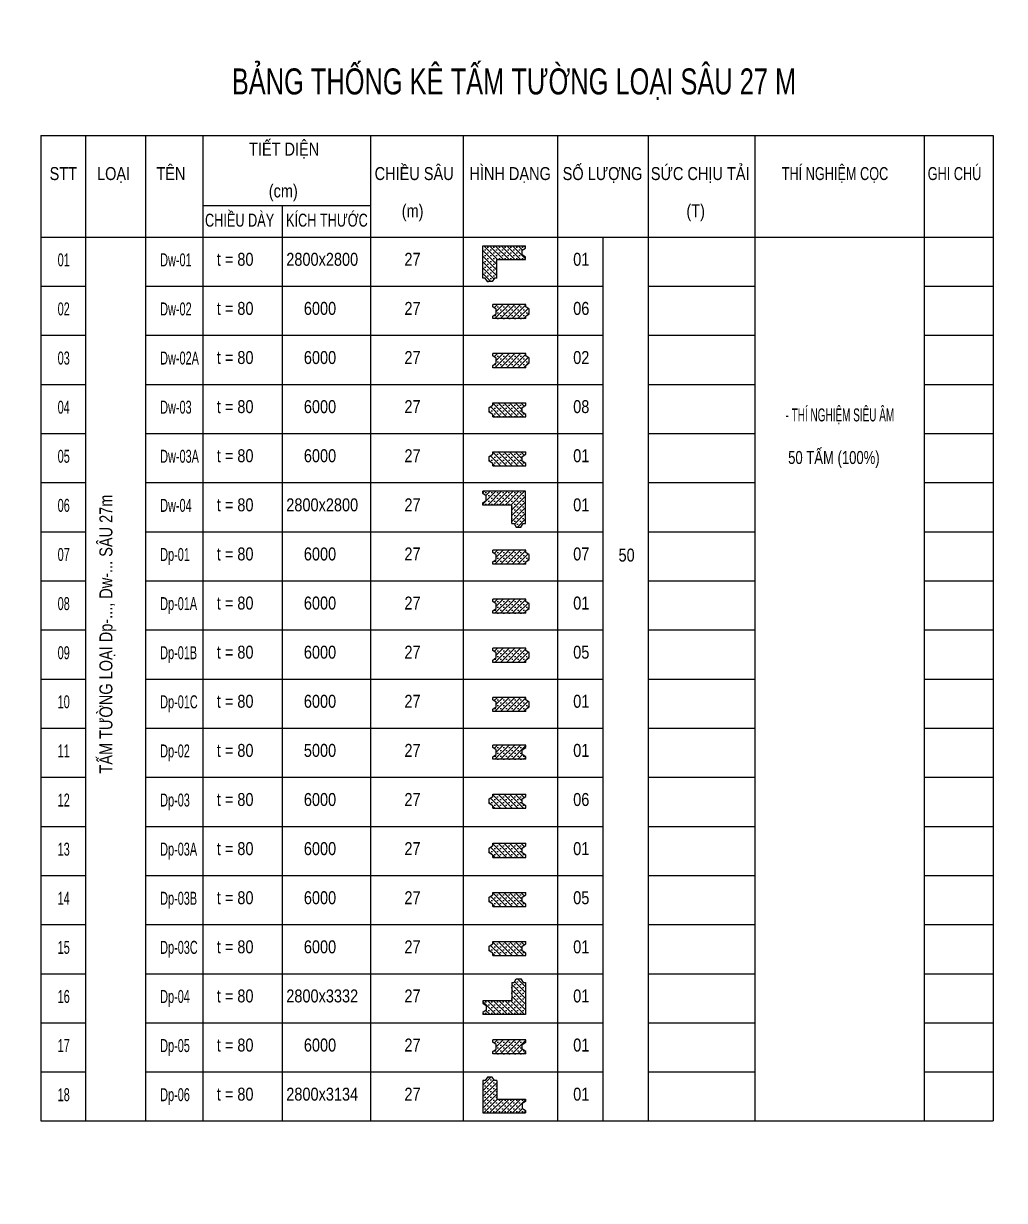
# Model space of a CAD drawing. Extents: x -492186 to -87117, y -344848 to 147457.
# Drawn here: x -463923 to -426171, y 78619 to 123928 of the extents above; entities that cross this region are included whole.
import ezdxf
from ezdxf.enums import TextEntityAlignment as Align

# ---------------------------------------------------------------- set-up
doc = ezdxf.new("R2010")
doc.units = 0
doc.header["$LTSCALE"] = 250
doc.header["$MEASUREMENT"] = 0
doc.layers.get('0').update_dxf_attribs({"linetype": 'CONTINUOUS'})
doc.layers.get('Defpoints').update_dxf_attribs({"linetype": 'CONTINUOUS'})
for name, color, linetype in [('CDC.02.DIM', 1, 'CONTINUOUS'), ('CDC.03.BORDER', 3, 'CONTINUOUS'), ('CDC.06.TEXT', 2, 'CONTINUOUS'), ('CDC.10.HATCH', 9, 'CONTINUOUS')]:
    doc.layers.add(name, color=color, linetype=linetype)
doc.styles.add('arial', font='arial.ttf', dxfattribs={"width": 0.7})
doc.styles.get("Standard").update_dxf_attribs({"font": 'arial.ttf', "width": 0.7})
doc.dimstyles.new('DIM 200', dxfattribs={"dimscale": 200, "dimtxt": 2.5, "dimasz": 1, "dimexe": 1, "dimexo": 0, "dimgap": 1, "dimtad": 1, "dimdec": 0, "dimdsep": 46, "dimtxsty": 'arial', "dimblk": 'ARCHTICK', "dimcen": 1, "dimdle": 1, "dimclrd": 256, "dimclre": 256, "dimclrt": 2, "dimadec": 0, "dimazin": 0, "dimtfac": 0.00072, "dimtdec": 0, "dimtix": 1, "dimtmove": 2, "dimatfit": 3, "dimldrblk": 'ARCHTICK', "dimfxl": 1, "dimtolj": 1, "dimlwd": -1, "dimlwe": -1, "dimarcsym": 1})

# ---------------------------------------------------------------- blocks, each defined once
blk = doc.blocks.new('_ARCHTICK')
at = {"color": 0, "linetype": 'ByBlock', "const_width": 0.15}
blk.add_lwpolyline([(-0.5, -0.5), (0.5, 0.5)], dxfattribs=at)
blk = doc.blocks.new('*D96')
at = {"layer": 'CDC.02.DIM', "transparency": 16777216}
blk.add_arc((-471290, 63162), 2865, 360, 88.8685, dxfattribs=at)
at = {"layer": 'Defpoints', "color": 0, "transparency": 16777216}
for p in [(-470019, 127542), (-468799, 64578), (-471290, 63162), (-471290, 63162), (-389409, 63162)]:
    blk.add_point(p, dxfattribs=at)
at = {"layer": 'CDC.02.DIM', "transparency": 16777216, "xscale": 200, "yscale": 200, "zscale": 200}
for p, rotation in [((-471234, 66027), 178.8684775686129), ((-468425, 63162), 269.9999999999999)]:
    blk.add_blockref('_ARCHTICK', p, dxfattribs=dict(at, rotation=rotation))
at = {"layer": 'CDC.02.DIM', "color": 2, "transparency": 16777216, "insert": (-468919, 65486), "char_height": 500, "attachment_point": 5, "rotation": 314.4342, "style": 'arial'}
blk.add_mtext('\\A1;89°', dxfattribs=at)
blk = doc.blocks.new('*D97')
at = {"layer": 'CDC.02.DIM', "transparency": 16777216}
blk.add_arc((-389409, 63162), 3336, 94.6906, 180, dxfattribs=at)
at = {"layer": 'Defpoints', "color": 0, "transparency": 16777216}
for p in [(-395171, 133393), (-391232, 65956), (-471290, 63162), (-389409, 63162), (-389409, 63162)]:
    blk.add_point(p, dxfattribs=at)
at = {"layer": 'CDC.02.DIM', "transparency": 16777216, "xscale": 200, "yscale": 200, "zscale": 200}
for p, rotation in [((-389682, 66487), 4.690567817861879), ((-392745, 63162), 270)]:
    blk.add_blockref('_ARCHTICK', p, dxfattribs=dict(at, rotation=rotation))
at = {"layer": 'CDC.02.DIM', "color": 2, "transparency": 16777216, "insert": (-392198, 65731), "char_height": 500, "attachment_point": 5, "rotation": 47.3453, "style": 'arial'}
blk.add_mtext('\\A1;85°', dxfattribs=at)
blk = doc.blocks.new('*D99')
at = {"layer": 'CDC.02.DIM', "transparency": 16777216}
blk.add_arc((-470019, 127542), 3222, 268.8685, 4.4695, dxfattribs=at)
at = {"layer": 'Defpoints', "color": 0, "transparency": 16777216}
for p in [(-395171, 133393), (-470019, 127542), (-470019, 127542), (-468372, 124773), (-471290, 63162)]:
    blk.add_point(p, dxfattribs=at)
at = {"layer": 'CDC.02.DIM', "transparency": 16777216, "xscale": 200, "yscale": 200, "zscale": 200}
for p, rotation in [((-466806, 127793), 94.46948062370781), ((-470082, 124321), 178.8684775686129)]:
    blk.add_blockref('_ARCHTICK', p, dxfattribs=dict(at, rotation=rotation))
at = {"layer": 'CDC.02.DIM', "color": 2, "transparency": 16777216, "insert": (-468006, 125643), "char_height": 500, "attachment_point": 5, "rotation": 46.669, "style": 'arial'}
blk.add_mtext('\\A1;96°', dxfattribs=at)

msp = doc.modelspace()

# ---------------------------------------------------------------- hatches: boundary and pattern name
at = {"layer": 'CDC.10.HATCH'}
h = msp.add_hatch(dxfattribs=at)
h.set_pattern_fill('SACNCR', color=256, scale=1666.666667, style=0)
h.set_pattern_definition([(135, (-9851.5, 103723.3), (110.485435, 110.485435), []), (135, (-9961.99, 103723.3), (110.485435, 110.485435), [0, -156.25])])
h.paths.add_polyline_path([(-444690.3, 115375.5), (-444601.4, 115375.5), (-444601.4, 115286.6), (-444690.3, 115227.3)])
h.paths.add_polyline_path([(-444913, 115375.5), (-444690.3, 115375.5), (-444690.3, 115227.3), (-444734.7, 115197.7), (-444734.7, 115108.8), (-444913, 115108.8)])
h.paths.add_polyline_path([(-444913, 115108.8), (-444734.7, 115108.8), (-444734.7, 115019.9), (-444690.3, 114990.3), (-444690.3, 114842.1), (-444913, 114842.1)])
h.paths.add_polyline_path([(-444690.3, 114990.3), (-444601.4, 114931), (-444601.4, 114842.1), (-444690.3, 114842.1)])
h.paths.add_polyline_path([(-445801.4, 115375.5), (-444913, 115375.5), (-444913, 115108.8), (-445801.4, 115108.8)])
h.paths.add_polyline_path([(-445801.4, 115108.8), (-444913, 115108.8), (-444913, 114842.1), (-445712.7, 114842.1), (-445712.7, 114131), (-445801.6, 114131), (-445890.5, 113997.7), (-446023.6, 113997.7), (-446023.6, 114886.6), (-445801.4, 114886.6)])
h.paths.add_polyline_path([(-446023.6, 115108.8), (-445801.4, 115108.8), (-445801.4, 114886.6), (-446023.6, 114886.6)])
h.paths.add_polyline_path([(-446023.6, 115331), (-445979.2, 115331), (-445979.2, 115375.5), (-445801.4, 115375.5), (-445801.4, 115108.8), (-446023.6, 115108.8)])
h.paths.add_polyline_path([(-446246.1, 115375.5), (-446023.6, 115375.5), (-446023.6, 115331), (-446246.1, 115331)])
h.paths.add_polyline_path([(-446023.6, 115375.5), (-445979.2, 115375.5), (-445979.2, 115331), (-446023.6, 115331)])
h.paths.add_polyline_path([(-446246.1, 115331), (-446023.6, 115331), (-446023.6, 115108.8), (-446246.1, 115108.8)])
h.paths.add_polyline_path([(-446246.1, 115108.8), (-446023.6, 115108.8), (-446023.6, 114886.6), (-446246.1, 114886.6)])
h.paths.add_polyline_path([(-446246.1, 114886.6), (-446023.6, 114886.6), (-446023.6, 113997.7), (-446068.3, 113997.7), (-446157.2, 114131), (-446246.1, 114131)])
h = msp.add_hatch(dxfattribs=at)
h.set_pattern_fill('SACNCR', color=256, scale=1666.666667, style=0)
h.set_pattern_definition([(45, (-626197.05, 654.24), (-110.48543, 110.48543), []), (45, (-626086.57, 654.24), (-110.48543, 110.48543), [0, -156.25])])
h.paths.add_polyline_path([(-444458, 112931.8), (-444594, 113022.5), (-444594, 113113.1), (-445863.3, 113113.1), (-445863.3, 113022.5), (-445727.3, 112931.8), (-445727.3, 112750.5), (-445863.3, 112659.8), (-445863.3, 112569.1), (-444594, 112569.1), (-444594, 112659.8), (-444458, 112750.5)])
h = msp.add_hatch(dxfattribs=at)
h.set_pattern_fill('SACNCR', color=256, scale=1666.666667, style=0)
h.set_pattern_definition([(45, (-626197.05, -1236.35), (-110.48543, 110.48543), []), (45, (-626086.57, -1236.35), (-110.48543, 110.48543), [0, -156.25])])
h.paths.add_polyline_path([(-444458, 111041.2), (-444594, 111131.9), (-444594, 111222.5), (-445863.3, 111222.5), (-445863.3, 111131.9), (-445727.3, 111041.2), (-445727.3, 110859.9), (-445863.3, 110769.2), (-445863.3, 110678.5), (-444594, 110678.5), (-444594, 110769.2), (-444458, 110859.9)])
h = msp.add_hatch(dxfattribs=at)
h.set_pattern_fill('SACNCR', color=256, scale=1666.666667, style=0)
h.set_pattern_definition([(135, (-264260.26, -3126.93), (110.48543, 110.48543), []), (135, (-264370.75, -3126.93), (110.48543, 110.48543), [0, -156.25])])
h.paths.add_polyline_path([(-445999.3, 109150.6), (-445863.3, 109241.3), (-445863.3, 109332), (-444594, 109332), (-444594, 109241.3), (-444730, 109150.6), (-444730, 108969.3), (-444594, 108878.6), (-444594, 108788), (-445863.3, 108788), (-445863.3, 108878.6), (-445999.3, 108969.3)])
h = msp.add_hatch(dxfattribs=at)
h.set_pattern_fill('SACNCR', color=256, scale=1666.666667, style=0)
h.set_pattern_definition([(135, (-264260.26, -5017.52), (110.48543, 110.48543), []), (135, (-264370.75, -5017.52), (110.48543, 110.48543), [0, -156.25])])
h.paths.add_polyline_path([(-445999.3, 107260), (-445863.3, 107350.7), (-445863.3, 107441.4), (-444594, 107441.4), (-444594, 107350.7), (-444730, 107260), (-444730, 107078.7), (-444594, 106988), (-444594, 106897.4), (-445863.3, 106897.4), (-445863.3, 106988), (-445999.3, 107078.7)])
h = msp.add_hatch(dxfattribs=at)
h.set_pattern_fill('SACNCR', color=256, scale=1666.666667, style=0)
h.set_pattern_definition([(45, (-880996, 94270.37), (-110.485435, 110.485435), []), (45, (-880885.5, 94270.37), (-110.485435, 110.485435), [0, -156.25])])
h.paths.add_polyline_path([(-446157.2, 105922.5), (-446246.1, 105922.5), (-446246.1, 105833.6), (-446157.2, 105774.4)])
h.paths.add_polyline_path([(-445934.5, 105922.5), (-446157.2, 105922.5), (-446157.2, 105774.4), (-446112.7, 105744.8), (-446112.7, 105655.9), (-445934.5, 105655.9)])
h.paths.add_polyline_path([(-445934.5, 105655.9), (-446112.7, 105655.9), (-446112.7, 105567), (-446157.2, 105537.3), (-446157.2, 105389.2), (-445934.5, 105389.2)])
h.paths.add_polyline_path([(-446157.2, 105537.3), (-446246.1, 105478.1), (-446246.1, 105389.2), (-446157.2, 105389.2)])
h.paths.add_polyline_path([(-445046.1, 105922.5), (-445934.5, 105922.5), (-445934.5, 105655.9), (-445046.1, 105655.9)])
h.paths.add_polyline_path([(-445046.1, 105655.9), (-445934.5, 105655.9), (-445934.5, 105389.2), (-445134.7, 105389.2), (-445134.7, 104678.1), (-445045.9, 104678.1), (-444957, 104544.8), (-444823.9, 104544.8), (-444823.9, 105433.6), (-445046.1, 105433.6)])
h.paths.add_polyline_path([(-444823.9, 105655.9), (-445046.1, 105655.9), (-445046.1, 105433.6), (-444823.9, 105433.6)])
h.paths.add_polyline_path([(-444823.9, 105878.1), (-444868.3, 105878.1), (-444868.3, 105922.5), (-445046.1, 105922.5), (-445046.1, 105655.9), (-444823.9, 105655.9)])
h.paths.add_polyline_path([(-444601.4, 105922.5), (-444823.9, 105922.5), (-444823.9, 105878.1), (-444601.4, 105878.1)])
h.paths.add_polyline_path([(-444823.9, 105922.5), (-444868.3, 105922.5), (-444868.3, 105878.1), (-444823.9, 105878.1)])
h.paths.add_polyline_path([(-444601.4, 105878.1), (-444823.9, 105878.1), (-444823.9, 105655.9), (-444601.4, 105655.9)])
h.paths.add_polyline_path([(-444601.4, 105655.9), (-444823.9, 105655.9), (-444823.9, 105433.6), (-444601.4, 105433.6)])
h.paths.add_polyline_path([(-444601.4, 105433.6), (-444823.9, 105433.6), (-444823.9, 104544.8), (-444779.2, 104544.8), (-444690.3, 104678.1), (-444601.4, 104678.1)])
h = msp.add_hatch(dxfattribs=at)
h.set_pattern_fill('SACNCR', color=256, scale=1666.666667, style=0)
h.set_pattern_definition([(45, (-626197.05, -8798.7), (-110.48543, 110.48543), []), (45, (-626086.57, -8798.7), (-110.48543, 110.48543), [0, -156.25])])
h.paths.add_polyline_path([(-444458, 103478.9), (-444594, 103569.5), (-444594, 103660.2), (-445863.3, 103660.2), (-445863.3, 103569.5), (-445727.3, 103478.9), (-445727.3, 103297.5), (-445863.3, 103206.9), (-445863.3, 103116.2), (-444594, 103116.2), (-444594, 103206.9), (-444458, 103297.5)])
h = msp.add_hatch(dxfattribs=at)
h.set_pattern_fill('SACNCR', color=256, scale=1666.666667, style=0)
h.set_pattern_definition([(45, (-626197.05, -10689.28), (-110.48543, 110.48543), []), (45, (-626086.57, -10689.28), (-110.48543, 110.48543), [0, -156.25])])
h.paths.add_polyline_path([(-444458, 101588.3), (-444594, 101678.9), (-444594, 101769.6), (-445863.3, 101769.6), (-445863.3, 101678.9), (-445727.3, 101588.3), (-445727.3, 101406.9), (-445863.3, 101316.3), (-445863.3, 101225.6), (-444594, 101225.6), (-444594, 101316.3), (-444458, 101406.9)])
h = msp.add_hatch(dxfattribs=at)
h.set_pattern_fill('SACNCR', color=256, scale=1666.666667, style=0)
h.set_pattern_definition([(45, (-626197.05, -12579.87), (-110.48543, 110.48543), []), (45, (-626086.57, -12579.87), (-110.48543, 110.48543), [0, -156.25])])
h.paths.add_polyline_path([(-444458, 99697.7), (-444594, 99788.4), (-444594, 99879), (-445863.3, 99879), (-445863.3, 99788.4), (-445727.3, 99697.7), (-445727.3, 99516.4), (-445863.3, 99425.7), (-445863.3, 99335), (-444594, 99335), (-444594, 99425.7), (-444458, 99516.4)])
h = msp.add_hatch(dxfattribs=at)
h.set_pattern_fill('SACNCR', color=256, scale=1666.666667, style=0)
h.set_pattern_definition([(45, (-626197.05, -14470.46), (-110.48543, 110.48543), []), (45, (-626086.57, -14470.46), (-110.48543, 110.48543), [0, -156.25])])
h.paths.add_polyline_path([(-444458, 97807.1), (-444594, 97897.8), (-444594, 97988.4), (-445863.3, 97988.4), (-445863.3, 97897.8), (-445727.3, 97807.1), (-445727.3, 97625.8), (-445863.3, 97535.1), (-445863.3, 97444.4), (-444594, 97444.4), (-444594, 97535.1), (-444458, 97625.8)])
h = msp.add_hatch(dxfattribs=at)
h.set_pattern_fill('SACNCR', color=256, scale=1666.666667, style=0)
h.set_pattern_definition([(45, (-626197.05, -16308.82), (-110.48543, 110.48543), []), (45, (-626086.57, -16308.82), (-110.48543, 110.48543), [0, -156.25])])
h.paths.add_polyline_path([(-444730, 95968.7), (-444594, 96059.4), (-444594, 96150.1), (-445863.3, 96150.1), (-445863.3, 96059.4), (-445727.3, 95968.7), (-445727.3, 95787.4), (-445863.3, 95696.7), (-445863.3, 95606.1), (-444594, 95606.1), (-444594, 95696.7), (-444730, 95787.4)])
h = msp.add_hatch(dxfattribs=at)
h.set_pattern_fill('SACNCR', color=256, scale=1666.666667, style=0)
h.set_pattern_definition([(135, (-264260.26, -18199.4), (110.48543, 110.48543), []), (135, (-264370.75, -18199.4), (110.48543, 110.48543), [0, -156.25])])
h.paths.add_polyline_path([(-445999.3, 94078.2), (-445863.3, 94168.8), (-445863.3, 94259.5), (-444594, 94259.5), (-444594, 94168.8), (-444730, 94078.2), (-444730, 93896.8), (-444594, 93806.2), (-444594, 93715.5), (-445863.3, 93715.5), (-445863.3, 93806.2), (-445999.3, 93896.8)])
h = msp.add_hatch(dxfattribs=at)
h.set_pattern_fill('SACNCR', color=256, scale=1666.666667, style=0)
h.set_pattern_definition([(135, (-264260.26, -20090), (110.48543, 110.48543), []), (135, (-264370.75, -20090), (110.48543, 110.48543), [0, -156.25])])
h.paths.add_polyline_path([(-445999.3, 92187.6), (-445863.3, 92278.2), (-445863.3, 92368.9), (-444594, 92368.9), (-444594, 92278.2), (-444730, 92187.6), (-444730, 92006.2), (-444594, 91915.6), (-444594, 91824.9), (-445863.3, 91824.9), (-445863.3, 91915.6), (-445999.3, 92006.2)])
h = msp.add_hatch(dxfattribs=at)
h.set_pattern_fill('SACNCR', color=256, scale=1666.666667, style=0)
h.set_pattern_definition([(135, (-264260.26, -21980.58), (110.48543, 110.48543), []), (135, (-264370.75, -21980.58), (110.48543, 110.48543), [0, -156.25])])
h.paths.add_polyline_path([(-445999.3, 90297), (-445863.3, 90387.6), (-445863.3, 90478.3), (-444594, 90478.3), (-444594, 90387.6), (-444730, 90297), (-444730, 90115.6), (-444594, 90025), (-444594, 89934.3), (-445863.3, 89934.3), (-445863.3, 90025), (-445999.3, 90115.6)])
h = msp.add_hatch(dxfattribs=at)
h.set_pattern_fill('SACNCR', color=256, scale=1666.666667, style=0)
h.set_pattern_definition([(135, (-264260.26, -23871.17), (110.48543, 110.48543), []), (135, (-264370.75, -23871.17), (110.48543, 110.48543), [0, -156.25])])
h.paths.add_polyline_path([(-445999.3, 88406.4), (-445863.3, 88497.1), (-445863.3, 88587.7), (-444594, 88587.7), (-444594, 88497.1), (-444730, 88406.4), (-444730, 88225.1), (-444594, 88134.4), (-444594, 88043.7), (-445863.3, 88043.7), (-445863.3, 88134.4), (-445999.3, 88225.1)])
h = msp.add_hatch(dxfattribs=at)
h.set_pattern_fill('SACNCR', color=256, scale=1666.666667, style=0)
h.set_pattern_definition([(315, (-880996, 97424.38), (-110.485435, -110.485435), []), (315, (-880885.5, 97424.38), (-110.485435, -110.485435), [0, -156.25])])
h.paths.add_polyline_path([(-446157.2, 85772.2), (-446246.1, 85772.2), (-446246.1, 85861.1), (-446157.2, 85920.4)])
h.paths.add_polyline_path([(-445934.5, 85772.2), (-446157.2, 85772.2), (-446157.2, 85920.4), (-446112.7, 85950), (-446112.7, 86038.9), (-445934.5, 86038.9)])
h.paths.add_polyline_path([(-445934.5, 86038.9), (-446112.7, 86038.9), (-446112.7, 86127.8), (-446157.2, 86157.4), (-446157.2, 86305.5), (-445934.5, 86305.5)])
h.paths.add_polyline_path([(-446157.2, 86157.4), (-446246.1, 86216.7), (-446246.1, 86305.5), (-446157.2, 86305.5)])
h.paths.add_polyline_path([(-445046.1, 85772.2), (-445934.5, 85772.2), (-445934.5, 86038.9), (-445046.1, 86038.9)])
h.paths.add_polyline_path([(-445046.1, 86038.9), (-445934.5, 86038.9), (-445934.5, 86305.5), (-445134.7, 86305.5), (-445134.7, 87016.7), (-445045.9, 87016.7), (-444957, 87150), (-444823.9, 87150), (-444823.9, 86261.1), (-445046.1, 86261.1)])
h.paths.add_polyline_path([(-444823.9, 86038.9), (-445046.1, 86038.9), (-445046.1, 86261.1), (-444823.9, 86261.1)])
h.paths.add_polyline_path([(-444823.9, 85816.7), (-444868.3, 85816.7), (-444868.3, 85772.2), (-445046.1, 85772.2), (-445046.1, 86038.9), (-444823.9, 86038.9)])
h.paths.add_polyline_path([(-444601.4, 85772.2), (-444823.9, 85772.2), (-444823.9, 85816.7), (-444601.4, 85816.7)])
h.paths.add_polyline_path([(-444823.9, 85772.2), (-444868.3, 85772.2), (-444868.3, 85816.7), (-444823.9, 85816.7)])
h.paths.add_polyline_path([(-444601.4, 85816.7), (-444823.9, 85816.7), (-444823.9, 86038.9), (-444601.4, 86038.9)])
h.paths.add_polyline_path([(-444601.4, 86038.9), (-444823.9, 86038.9), (-444823.9, 86261.1), (-444601.4, 86261.1)])
h.paths.add_polyline_path([(-444601.4, 86261.1), (-444823.9, 86261.1), (-444823.9, 87150), (-444779.2, 87150), (-444690.3, 87016.7), (-444601.4, 87016.7)])
h = msp.add_hatch(dxfattribs=at)
h.set_pattern_fill('SACNCR', color=256, scale=1666.666667, style=0)
h.set_pattern_definition([(45, (-626197.05, -27652.34), (-110.48543, 110.48543), []), (45, (-626086.57, -27652.34), (-110.48543, 110.48543), [0, -156.25])])
h.paths.add_polyline_path([(-444730, 84625.2), (-444594, 84715.9), (-444594, 84806.5), (-445863.3, 84806.5), (-445863.3, 84715.9), (-445727.3, 84625.2), (-445727.3, 84443.9), (-445863.3, 84353.2), (-445863.3, 84262.5), (-444594, 84262.5), (-444594, 84353.2), (-444730, 84443.9)])
h = msp.add_hatch(dxfattribs=at)
h.set_pattern_fill('SACNCR', color=256, scale=1666.666667, style=0)
h.set_pattern_definition([(225, (-9851.5, 93643.2), (110.485435, -110.485435), []), (225, (-9961.99, 93643.2), (110.485435, -110.485435), [0, -156.25])])
h.paths.add_polyline_path([(-444690.3, 81991), (-444601.4, 81991), (-444601.4, 82079.9), (-444690.3, 82139.2)])
h.paths.add_polyline_path([(-444913, 81991), (-444690.3, 81991), (-444690.3, 82139.2), (-444734.7, 82168.8), (-444734.7, 82257.7), (-444913, 82257.7)])
h.paths.add_polyline_path([(-444913, 82257.7), (-444734.7, 82257.7), (-444734.7, 82346.6), (-444690.3, 82376.2), (-444690.3, 82524.4), (-444913, 82524.4)])
h.paths.add_polyline_path([(-444690.3, 82376.2), (-444601.4, 82435.5), (-444601.4, 82524.4), (-444690.3, 82524.4)])
h.paths.add_polyline_path([(-445801.4, 81991), (-444913, 81991), (-444913, 82257.7), (-445801.4, 82257.7)])
h.paths.add_polyline_path([(-445801.4, 82257.7), (-444913, 82257.7), (-444913, 82524.4), (-445712.7, 82524.4), (-445712.7, 83235.5), (-445801.6, 83235.5), (-445890.5, 83368.8), (-446023.6, 83368.8), (-446023.6, 82479.9), (-445801.4, 82479.9)])
h.paths.add_polyline_path([(-446023.6, 82257.7), (-445801.4, 82257.7), (-445801.4, 82479.9), (-446023.6, 82479.9)])
h.paths.add_polyline_path([(-446023.6, 82035.5), (-445979.2, 82035.5), (-445979.2, 81991), (-445801.4, 81991), (-445801.4, 82257.7), (-446023.6, 82257.7)])
h.paths.add_polyline_path([(-446246.1, 81991), (-446023.6, 81991), (-446023.6, 82035.5), (-446246.1, 82035.5)])
h.paths.add_polyline_path([(-446023.6, 81991), (-445979.2, 81991), (-445979.2, 82035.5), (-446023.6, 82035.5)])
h.paths.add_polyline_path([(-446246.1, 82035.5), (-446023.6, 82035.5), (-446023.6, 82257.7), (-446246.1, 82257.7)])
h.paths.add_polyline_path([(-446246.1, 82257.7), (-446023.6, 82257.7), (-446023.6, 82479.9), (-446246.1, 82479.9)])
h.paths.add_polyline_path([(-446246.1, 82479.9), (-446023.6, 82479.9), (-446023.6, 83368.8), (-446068.3, 83368.8), (-446157.2, 83235.5), (-446246.1, 83235.5)])

# ---------------------------------------------------------------- linework, layer by layer
at = {"layer": 'CDC.03.BORDER'}
for p, q in [((-463262.4, 119612.1), (-426607.1, 119612.1)), ((-463262.4, 119612.1), (-463262.4, 81678.5)), ((-461536.5, 119612.1), (-461536.5, 81678.5)), ((-459235.3, 119612.1), (-459235.3, 81678.5)), ((-457023.2, 119612.1), (-457023.2, 81678.5)), ((-450560.3, 81678.5), (-450560.3, 119612.1)), ((-447007.1, 119612.1), (-447007.1, 81678.5)), ((-443367.2, 119612.1), (-443367.2, 81678.5)), ((-439878, 119612.1), (-439878, 81678.5)), ((-435778.8, 119612.1), (-435778.8, 81678.5)), ((-429257.3, 119612.1), (-429257.3, 81678.5)), ((-426607.1, 119612.1), (-426607.1, 81678.5)), ((-457023.2, 116923.5), (-450560.3, 116923.5)), ((-453951.1, 81678.5), (-453951.1, 116923.5)), ((-463262.4, 115709.1), (-426607.1, 115709.1)), ((-441622.6, 115709.1), (-441622.6, 81678.5)), ((-463262.4, 113818.5), (-461536.5, 113818.5)), ((-459235.3, 113818.5), (-441622.6, 113818.5)), ((-439878, 113818.5), (-435778.8, 113818.5)), ((-429257.3, 113818.5), (-426607.1, 113818.5)), ((-463262.4, 111927.9), (-461536.5, 111927.9)), ((-459235.3, 111927.9), (-441622.6, 111927.9)), ((-439878, 111927.9), (-435778.8, 111927.9)), ((-429257.3, 111927.9), (-426607.1, 111927.9)), ((-463262.4, 110037.3), (-461536.5, 110037.3)), ((-459235.3, 110037.3), (-441622.6, 110037.3)), ((-439878, 110037.3), (-435778.8, 110037.3)), ((-429257.3, 110037.3), (-426607.1, 110037.3)), ((-463262.4, 108146.8), (-461536.5, 108146.8)), ((-459235.3, 108146.8), (-441622.6, 108146.8)), ((-439878, 108146.8), (-435778.8, 108146.8)), ((-429257.3, 108146.8), (-426607.1, 108146.8)), ((-463262.4, 106256.2), (-461536.5, 106256.2)), ((-459235.3, 106256.2), (-441622.6, 106256.2)), ((-439878, 106256.2), (-435778.8, 106256.2)), ((-429257.3, 106256.2), (-426607.1, 106256.2)), ((-463262.4, 104365.6), (-461536.5, 104365.6)), ((-459235.3, 104365.6), (-441622.6, 104365.6)), ((-439878, 104365.6), (-435778.8, 104365.6)), ((-429257.3, 104365.6), (-426607.1, 104365.6)), ((-463262.4, 102475), (-461536.5, 102475)), ((-463262.4, 102475), (-461536.5, 102475)), ((-459235.3, 102475), (-441622.6, 102475)), ((-439878, 102475), (-435778.8, 102475)), ((-429257.3, 102475), (-426607.1, 102475)), ((-429257.3, 102475), (-426607.1, 102475)), ((-463262.4, 100584.4), (-461536.5, 100584.4)), ((-459235.3, 100584.4), (-441622.6, 100584.4)), ((-439878, 100584.4), (-435778.8, 100584.4)), ((-429257.3, 100584.4), (-426607.1, 100584.4)), ((-463262.4, 98693.8), (-461536.5, 98693.8)), ((-463262.4, 98693.8), (-461536.5, 98693.8)), ((-459235.3, 98693.8), (-441622.6, 98693.8)), ((-439878, 98693.8), (-435778.8, 98693.8)), ((-429257.3, 98693.8), (-426607.1, 98693.8)), ((-463262.4, 96803.2), (-461536.5, 96803.2)), ((-459235.3, 96803.2), (-441622.6, 96803.2)), ((-439878, 96803.2), (-435778.8, 96803.2)), ((-429257.3, 96803.2), (-426607.1, 96803.2)), ((-463262.4, 94912.6), (-461536.5, 94912.6)), ((-459235.3, 94912.6), (-441622.6, 94912.6)), ((-439878, 94912.6), (-435778.8, 94912.6)), ((-429257.3, 94912.6), (-426607.1, 94912.6)), ((-463262.4, 93022.1), (-461536.5, 93022.1)), ((-459235.3, 93022.1), (-441622.6, 93022.1)), ((-439878, 93022.1), (-435778.8, 93022.1)), ((-429257.3, 93022.1), (-426607.1, 93022.1)), ((-463262.4, 91131.5), (-461536.5, 91131.5)), ((-459235.3, 91131.5), (-441622.6, 91131.5)), ((-439878, 91131.5), (-435778.8, 91131.5)), ((-429257.3, 91131.5), (-426607.1, 91131.5)), ((-463262.4, 89240.9), (-461536.5, 89240.9)), ((-459235.3, 89240.9), (-441622.6, 89240.9)), ((-439878, 89240.9), (-435778.8, 89240.9)), ((-429257.3, 89240.9), (-426607.1, 89240.9)), ((-463262.4, 87350.3), (-461536.5, 87350.3)), ((-459235.3, 87350.3), (-441622.6, 87350.3)), ((-459235.3, 87350.3), (-441622.6, 87350.3)), ((-439878, 87350.3), (-435778.8, 87350.3)), ((-439878, 87350.3), (-435778.8, 87350.3)), ((-429257.3, 87350.3), (-426607.1, 87350.3)), ((-429257.3, 87350.3), (-426607.1, 87350.3)), ((-463262.4, 85459.7), (-461536.5, 85459.7)), ((-459235.3, 85459.7), (-441622.6, 85459.7)), ((-459235.3, 85459.7), (-441622.6, 85459.7)), ((-439878, 85459.7), (-435778.8, 85459.7)), ((-439878, 85459.7), (-435778.8, 85459.7)), ((-429257.3, 85459.7), (-426607.1, 85459.7)), ((-429257.3, 85459.7), (-426607.1, 85459.7)), ((-463262.4, 83569.1), (-461536.5, 83569.1)), ((-459235.3, 83569.1), (-441622.6, 83569.1)), ((-459235.3, 83569.1), (-441622.6, 83569.1)), ((-459235.3, 83569.1), (-441622.6, 83569.1)), ((-459235.3, 83569.1), (-441622.6, 83569.1)), ((-439878, 83569.1), (-435778.8, 83569.1)), ((-439878, 83569.1), (-435778.8, 83569.1)), ((-439878, 83569.1), (-435778.8, 83569.1)), ((-439878, 83569.1), (-435778.8, 83569.1)), ((-429257.3, 83569.1), (-426607.1, 83569.1)), ((-429257.3, 83569.1), (-426607.1, 83569.1)), ((-429257.3, 83569.1), (-426607.1, 83569.1)), ((-429257.3, 83569.1), (-426607.1, 83569.1)), ((-463262.4, 81678.5), (-426607.1, 81678.5))]:
    msp.add_line(p, q, dxfattribs=at)
for points in [[(-446246.1, 114131), (-446246.1, 115375.5), (-444601.4, 115375.5)], [(-444601.4, 114842.1), (-444601.4, 114931), (-444734.7, 115019.9), (-444734.7, 115197.7), (-444601.4, 115286.6), (-444601.4, 115375.5)], [(-445712.7, 114131), (-445712.7, 114842.1), (-444601.4, 114842.1)], [(-445712.7, 114131), (-445801.6, 114131), (-445890.5, 113997.7), (-446068.3, 113997.7), (-446157.2, 114131), (-446246.1, 114131)], [(-445863.3, 112569.1), (-445863.3, 112659.8), (-445727.3, 112750.5), (-445727.3, 112931.8), (-445863.3, 113022.5), (-445863.3, 113113.1)], [(-444594, 113113.1), (-445863.3, 113113.1)], [(-444594, 112569.1), (-444594, 112659.8), (-444458, 112750.5), (-444458, 112931.8), (-444594, 113022.5), (-444594, 113113.1)], [(-444594, 112569.1), (-445863.3, 112569.1)], [(-445863.3, 110678.5), (-445863.3, 110769.2), (-445727.3, 110859.9), (-445727.3, 111041.2), (-445863.3, 111131.9), (-445863.3, 111222.5)], [(-444594, 111222.5), (-445863.3, 111222.5)], [(-444594, 110678.5), (-444594, 110769.2), (-444458, 110859.9), (-444458, 111041.2), (-444594, 111131.9), (-444594, 111222.5)], [(-444594, 110678.5), (-445863.3, 110678.5)], [(-445863.3, 108788), (-445863.3, 108878.6), (-445999.3, 108969.3), (-445999.3, 109150.6), (-445863.3, 109241.3), (-445863.3, 109332)], [(-445863.3, 109332), (-444594, 109332)], [(-444594, 108788), (-444594, 108878.6), (-444730, 108969.3), (-444730, 109150.6), (-444594, 109241.3), (-444594, 109332)], [(-445863.3, 108788), (-444594, 108788)], [(-445863.3, 106897.4), (-445863.3, 106988), (-445999.3, 107078.7), (-445999.3, 107260), (-445863.3, 107350.7), (-445863.3, 107441.4)], [(-445863.3, 107441.4), (-444594, 107441.4)], [(-444594, 106897.4), (-444594, 106988), (-444730, 107078.7), (-444730, 107260), (-444594, 107350.7), (-444594, 107441.4)], [(-445863.3, 106897.4), (-444594, 106897.4)], [(-446246.1, 105389.2), (-446246.1, 105478.1), (-446112.7, 105567), (-446112.7, 105744.8), (-446246.1, 105833.6), (-446246.1, 105922.5)], [(-444601.4, 104678.1), (-444601.4, 105922.5), (-446246.1, 105922.5)], [(-445134.7, 104678.1), (-445134.7, 105389.2), (-446246.1, 105389.2)], [(-445134.7, 104678.1), (-445045.9, 104678.1), (-444957, 104544.8), (-444779.2, 104544.8), (-444690.3, 104678.1), (-444601.4, 104678.1)], [(-445863.3, 103116.2), (-445863.3, 103206.9), (-445727.3, 103297.5), (-445727.3, 103478.9), (-445863.3, 103569.5), (-445863.3, 103660.2)], [(-444594, 103660.2), (-445863.3, 103660.2)], [(-444594, 103116.2), (-444594, 103206.9), (-444458, 103297.5), (-444458, 103478.9), (-444594, 103569.5), (-444594, 103660.2)], [(-444594, 103116.2), (-445863.3, 103116.2)], [(-445863.3, 101225.6), (-445863.3, 101316.3), (-445727.3, 101406.9), (-445727.3, 101588.3), (-445863.3, 101678.9), (-445863.3, 101769.6)], [(-444594, 101769.6), (-445863.3, 101769.6)], [(-444594, 101225.6), (-444594, 101316.3), (-444458, 101406.9), (-444458, 101588.3), (-444594, 101678.9), (-444594, 101769.6)], [(-444594, 101225.6), (-445863.3, 101225.6)], [(-445863.3, 99335), (-445863.3, 99425.7), (-445727.3, 99516.4), (-445727.3, 99697.7), (-445863.3, 99788.4), (-445863.3, 99879)], [(-444594, 99879), (-445863.3, 99879)], [(-444594, 99335), (-444594, 99425.7), (-444458, 99516.4), (-444458, 99697.7), (-444594, 99788.4), (-444594, 99879)], [(-444594, 99335), (-445863.3, 99335)], [(-445863.3, 97444.4), (-445863.3, 97535.1), (-445727.3, 97625.8), (-445727.3, 97807.1), (-445863.3, 97897.8), (-445863.3, 97988.4)], [(-444594, 97988.4), (-445863.3, 97988.4)], [(-444594, 97444.4), (-444594, 97535.1), (-444458, 97625.8), (-444458, 97807.1), (-444594, 97897.8), (-444594, 97988.4)], [(-444594, 97444.4), (-445863.3, 97444.4)], [(-445863.3, 95606.1), (-445863.3, 95696.7), (-445727.3, 95787.4), (-445727.3, 95968.7), (-445863.3, 96059.4), (-445863.3, 96150.1)], [(-444594, 96150.1), (-445863.3, 96150.1)], [(-444594, 95606.1), (-444594, 95696.7), (-444730, 95787.4), (-444730, 95968.7), (-444594, 96059.4), (-444594, 96150.1)], [(-444594, 95606.1), (-445863.3, 95606.1)], [(-445863.3, 93715.5), (-445863.3, 93806.2), (-445999.3, 93896.8), (-445999.3, 94078.2), (-445863.3, 94168.8), (-445863.3, 94259.5)], [(-445863.3, 94259.5), (-444594, 94259.5)], [(-444594, 93715.5), (-444594, 93806.2), (-444730, 93896.8), (-444730, 94078.2), (-444594, 94168.8), (-444594, 94259.5)], [(-445863.3, 93715.5), (-444594, 93715.5)], [(-445863.3, 91824.9), (-445863.3, 91915.6), (-445999.3, 92006.2), (-445999.3, 92187.6), (-445863.3, 92278.2), (-445863.3, 92368.9)], [(-445863.3, 92368.9), (-444594, 92368.9)], [(-444594, 91824.9), (-444594, 91915.6), (-444730, 92006.2), (-444730, 92187.6), (-444594, 92278.2), (-444594, 92368.9)], [(-445863.3, 91824.9), (-444594, 91824.9)], [(-445863.3, 89934.3), (-445863.3, 90025), (-445999.3, 90115.6), (-445999.3, 90297), (-445863.3, 90387.6), (-445863.3, 90478.3)], [(-445863.3, 90478.3), (-444594, 90478.3)], [(-444594, 89934.3), (-444594, 90025), (-444730, 90115.6), (-444730, 90297), (-444594, 90387.6), (-444594, 90478.3)], [(-445863.3, 89934.3), (-444594, 89934.3)], [(-445863.3, 88043.7), (-445863.3, 88134.4), (-445999.3, 88225.1), (-445999.3, 88406.4), (-445863.3, 88497.1), (-445863.3, 88587.7)], [(-445863.3, 88587.7), (-444594, 88587.7)], [(-444594, 88043.7), (-444594, 88134.4), (-444730, 88225.1), (-444730, 88406.4), (-444594, 88497.1), (-444594, 88587.7)], [(-445863.3, 88043.7), (-444594, 88043.7)], [(-445134.7, 87016.7), (-445134.7, 86305.5), (-446246.1, 86305.5)], [(-444601.4, 87016.7), (-444601.4, 85772.2), (-446246.1, 85772.2)], [(-445134.7, 87016.7), (-445045.9, 87016.7), (-444957, 87150), (-444779.2, 87150), (-444690.3, 87016.7), (-444601.4, 87016.7)], [(-446246.1, 86305.5), (-446246.1, 86216.7), (-446112.7, 86127.8), (-446112.7, 85950), (-446246.1, 85861.1), (-446246.1, 85772.2)], [(-445863.3, 84262.5), (-445863.3, 84353.2), (-445727.3, 84443.9), (-445727.3, 84625.2), (-445863.3, 84715.9), (-445863.3, 84806.5)], [(-444594, 84806.5), (-445863.3, 84806.5)], [(-444594, 84262.5), (-444594, 84353.2), (-444730, 84443.9), (-444730, 84625.2), (-444594, 84715.9), (-444594, 84806.5)], [(-444594, 84262.5), (-445863.3, 84262.5)], [(-445712.7, 83235.5), (-445801.6, 83235.5), (-445890.5, 83368.8), (-446068.3, 83368.8), (-446157.2, 83235.5), (-446246.1, 83235.5)], [(-446246.1, 83235.5), (-446246.1, 81991), (-444601.4, 81991)], [(-445712.7, 83235.5), (-445712.7, 82524.4), (-444601.4, 82524.4)], [(-444601.4, 82524.4), (-444601.4, 82435.5), (-444734.7, 82346.6), (-444734.7, 82168.8), (-444601.4, 82079.9), (-444601.4, 81991)]]:
    msp.add_lwpolyline(points, dxfattribs=at)

# ---------------------------------------------------------------- texts
at = {"layer": 'CDC.06.TEXT', "width": 0.7}
msp.add_text('BẢNG THỐNG KÊ TẤM TƯỜNG LOẠI SÂU 27 M', height=1000, dxfattribs=at).set_placement((-455906.8, 121199.6))
at = {"layer": 'CDC.06.TEXT', "style": 'arial'}
for s, width, p in [('TIẾT DIỆN', 0.8, (-455243.5, 119092.7)), ('STT', 0.8, (-462919, 118152.1)), ('LOẠI', 0.8, (-461094.8, 118152.1)), ('TÊN', 0.8, (-458809, 118152.1)), ('CHIỀU SÂU', 0.8, (-450410.3, 118152.1)), ('HÌNH DẠNG', 0.8, (-446762.5, 118152.1)), ('SỐ LƯỢNG', 0.8, (-443174.2, 118152.1)), ('SỨC CHỊU TẢI', 0.8, (-439779.8, 118152.1)), ('THÍ NGHIỆM CỌC', 0.7, (-434742.7, 118152.1)), ('GHI CHÚ', 0.7, (-429124.2, 118152.1)), ('(cm)', 0.8, (-454484.8, 117484.2)), ('(m)', 0.8, (-449367.5, 116717.2)), ('(T)', 0.8, (-438411, 116717.2)), ('CHIỀU DÀY', 0.7, (-456938.6, 116358.6)), ('KÍCH THƯỚC', 0.7, (-453819.4, 116358.6)), ('01', 0.6, (-462609.5, 114831.4)), ('Dw-01', 0.6, (-458663.6, 114831.4)), ('t = 80', 0.8, (-456485.9, 114851.7)), ('2800x2800', 0.8, (-453810.2, 114851.7)), ('27', 0.8, (-449264.1, 114851.7)), ('01', 0.8, (-442767.9, 114851.7)), ('02', 0.6, (-462609.5, 112940.8)), ('Dw-02', 0.6, (-458663.6, 112940.8)), ('t = 80', 0.8, (-456485.9, 112961.1)), ('6000', 0.8, (-453134.6, 112961.1)), ('27', 0.8, (-449264.1, 112961.1)), ('06', 0.8, (-442767.9, 112961.1)), ('03', 0.6, (-462609.5, 111050.2)), ('Dw-02A', 0.6, (-458663.6, 111050.2)), ('t = 80', 0.8, (-456485.9, 111070.6)), ('6000', 0.8, (-453134.6, 111070.6)), ('27', 0.8, (-449264.1, 111070.6)), ('02', 0.8, (-442767.9, 111070.6)), ('04', 0.6, (-462609.5, 109159.6)), ('Dw-03', 0.6, (-458663.6, 109159.6)), ('t = 80', 0.8, (-456485.9, 109180)), ('6000', 0.8, (-453134.6, 109180)), ('27', 0.8, (-449264.1, 109180)), ('08', 0.8, (-442767.9, 109180)), ('- THÍ NGHIỆM SIÊU ÂM', 0.55, (-434595.7, 108861.3)), ('05', 0.6, (-462609.5, 107269)), ('Dw-03A', 0.6, (-458663.6, 107269)), ('t = 80', 0.8, (-456485.9, 107289.4)), ('6000', 0.8, (-453134.6, 107289.4)), ('27', 0.8, (-449264.1, 107289.4)), ('01', 0.8, (-442767.9, 107289.4)), ('50 TẤM (100%%%)', 0.72, (-434495.1, 107221.4)), ('06', 0.6, (-462609.5, 105378.4)), ('Dw-04', 0.6, (-458663.6, 105378.4)), ('t = 80', 0.8, (-456485.9, 105398.8)), ('2800x2800', 0.8, (-453810.2, 105398.8)), ('27', 0.8, (-449264.1, 105398.8)), ('01', 0.8, (-442767.9, 105398.8)), ('t = 80', 0.8, (-456485.9, 103508.2)), ('6000', 0.8, (-453134.6, 103508.2)), ('27', 0.8, (-449264.1, 103508.2)), ('07', 0.8, (-442767.9, 103508.2)), ('07', 0.6, (-462609.5, 103487.8)), ('Dp-01', 0.6, (-458663.6, 103487.8)), ('50', 0.8, (-441023.3, 103464.8)), ('08', 0.6, (-462609.5, 101597.3)), ('Dp-01A', 0.6, (-458663.6, 101597.3)), ('t = 80', 0.8, (-456485.9, 101617.6)), ('6000', 0.8, (-453134.6, 101617.6)), ('27', 0.8, (-449264.1, 101617.6)), ('01', 0.8, (-442767.9, 101617.6)), ('09', 0.6, (-462609.5, 99706.7)), ('Dp-01B', 0.6, (-458663.6, 99706.7)), ('t = 80', 0.8, (-456485.9, 99727)), ('6000', 0.8, (-453134.6, 99727)), ('27', 0.8, (-449264.1, 99727)), ('05', 0.8, (-442767.9, 99727)), ('10', 0.6, (-462609.5, 97816.1)), ('Dp-01C', 0.6, (-458663.6, 97816.1)), ('t = 80', 0.8, (-456485.9, 97836.4)), ('6000', 0.8, (-453134.6, 97836.4)), ('27', 0.8, (-449264.1, 97836.4)), ('01', 0.8, (-442767.9, 97836.4)), ('11', 0.6, (-462609.5, 95925.5)), ('Dp-02', 0.6, (-458663.6, 95925.5)), ('t = 80', 0.8, (-456485.9, 95945.9)), ('5000', 0.8, (-453134.6, 95945.9)), ('27', 0.8, (-449264.1, 95945.9)), ('01', 0.8, (-442767.9, 95945.9)), ('12', 0.6, (-462609.5, 94034.9)), ('Dp-03', 0.6, (-458663.6, 94034.9)), ('t = 80', 0.8, (-456485.9, 94055.3)), ('6000', 0.8, (-453134.6, 94055.3)), ('27', 0.8, (-449264.1, 94055.3)), ('06', 0.8, (-442767.9, 94055.3)), ('13', 0.6, (-462609.5, 92144.3)), ('Dp-03A', 0.6, (-458663.6, 92144.3)), ('t = 80', 0.8, (-456485.9, 92164.7)), ('6000', 0.8, (-453134.6, 92164.7)), ('27', 0.8, (-449264.1, 92164.7)), ('01', 0.8, (-442767.9, 92164.7)), ('14', 0.6, (-462609.5, 90253.7)), ('Dp-03B', 0.6, (-458663.6, 90253.7)), ('t = 80', 0.8, (-456485.9, 90274.1)), ('6000', 0.8, (-453134.6, 90274.1)), ('27', 0.8, (-449264.1, 90274.1)), ('05', 0.8, (-442767.9, 90274.1)), ('15', 0.6, (-462609.5, 88363.1)), ('Dp-03C', 0.6, (-458663.6, 88363.1)), ('t = 80', 0.8, (-456485.9, 88383.5)), ('6000', 0.8, (-453134.6, 88383.5)), ('27', 0.8, (-449264.1, 88383.5)), ('01', 0.8, (-442767.9, 88383.5)), ('16', 0.6, (-462609.5, 86472.6)), ('Dp-04', 0.6, (-458663.6, 86472.6)), ('t = 80', 0.8, (-456485.9, 86492.9)), ('2800x3332', 0.8, (-453810.2, 86492.9)), ('27', 0.8, (-449264.1, 86492.9)), ('01', 0.8, (-442767.9, 86492.9)), ('17', 0.6, (-462609.5, 84582)), ('Dp-05', 0.6, (-458663.6, 84582)), ('t = 80', 0.8, (-456485.9, 84602.3)), ('6000', 0.8, (-453134.6, 84602.3)), ('27', 0.8, (-449264.1, 84602.3)), ('01', 0.8, (-442767.9, 84602.3)), ('18', 0.6, (-462609.5, 82691.4)), ('Dp-06', 0.6, (-458663.6, 82691.4)), ('t = 80', 0.8, (-456485.9, 82711.7)), ('2800x3134', 0.8, (-453810.2, 82711.7)), ('27', 0.8, (-449264.1, 82711.7)), ('01', 0.8, (-442767.9, 82711.7))]:
    msp.add_text(s, height=500, dxfattribs=dict(at, width=width)).set_placement(p, align=Align.MIDDLE_LEFT)
at = {"layer": 'CDC.06.TEXT', "style": 'arial', "width": 0.8}
msp.add_text('TẤM TƯỜNG LOẠI Dp-..., Dw-... SÂU 27m', height=500, rotation=90, dxfattribs=at).set_placement((-460751.8, 95054.9), align=Align.MIDDLE_LEFT)

# ---------------------------------------------------------------- dimensions: what is measured, and where the dimension line sits
at = {"layer": 'CDC.02.DIM'}
for base, line1, line2, picture, middle in [((-391232.4, 65955.7), ((-389409.1, 63161.6), (-395171.4, 133392.6)), ((-471290.3, 63161.6), (-389409.1, 63161.6)), '*D97', (-392197.6, 65730.8)), ((-468372, 124772.5), ((-395171.4, 133392.6), (-470018.7, 127542.1)), ((-470018.7, 127542.1), (-471290.3, 63161.6)), '*D99', (-468006.1, 125643.4)), ((-468799.4, 64578), ((-471290.3, 63161.6), (-389409.1, 63161.6)), ((-470018.7, 127542.1), (-471290.3, 63161.6)), '*D96', (-468919.2, 65486.5))]:
    dim = msp.add_angular_dim_2l(base=base, line1=line1, line2=line2, dimstyle='DIM 200', dxfattribs=at)
    dim.commit()
    dim.dimension.update_dxf_attribs({"geometry": picture, "text_midpoint": middle})

doc.saveas('drawing.dxf')
